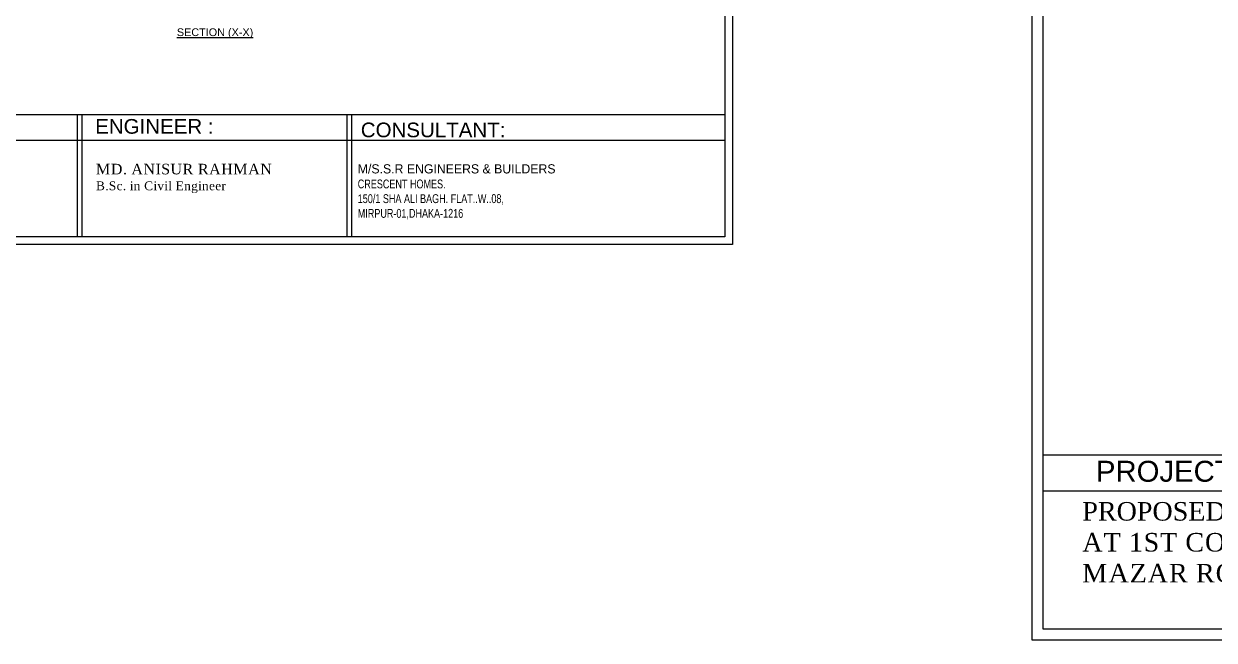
# Model space of a CAD drawing. Extents: x 52891 to 66536, y -48165 to -44533.
# Drawn here: x 62930 to 63544, y -45891 to -45573 of the extents above; entities that cross this region are included whole.
import ezdxf

# ---------------------------------------------------------------- set-up
doc = ezdxf.new("R2010")
doc.units = 0
doc.header["$MEASUREMENT"] = 0
for name, color, linetype, lineweight in [('DIM', 8, 'Continuous', 13), ('TEXT', 7, 'Continuous', 13), ('WALL', 7, 'Continuous', 30)]:
    doc.layers.add(name, color=color, linetype=linetype, lineweight=lineweight)
doc.layers.add('Layer1', color=174, linetype='Continuous')
doc.styles.add('1-10', font='arial.ttf')
doc.styles.add('Arial', font='arial.ttf')
doc.styles.get("Standard").update_dxf_attribs({"font": 'arial.ttf', "width": 0.6, "height": 6})

# ---------------------------------------------------------------- blocks, each defined once
blk = doc.blocks.new('L')
at = {"layer": 'Layer1', "color": 0}
blk.add_line((0, 65.62), (-777.86, 65.62), dxfattribs=at)
at = {"layer": 'Layer1', "color": 4}
blk.add_lwpolyline([(-781.98, 548.61), (4.12, 548.61), (4.12, -4.12), (-781.98, -4.12)], close=True, dxfattribs=at)
at = {"layer": 'Layer1', "color": 1}
blk.add_lwpolyline([(-777.86, 544.49), (0, 544.49), (0, 0), (-777.86, 0)], close=True, dxfattribs=at)
at = {"layer": 'TEXT', "color": 0}
for p, q in [((0, 65.62), (-777.86, 65.62)), ((-348.23, 0.31), (-348.23, 65.62)), ((-345.86, 0.31), (-345.86, 65.62)), ((-203.16, 0.31), (-203.16, 65.62)), ((-200.79, 0.31), (-200.79, 65.62)), ((-777.86, 52.07), (0, 52.07))]:
    blk.add_line(p, q, dxfattribs=at)
at = {"layer": 'TEXT', "color": 4, "lineweight": 13, "char_height": 7.894, "attachment_point": 1, "style": 'Arial'}
for s, insert in [('PROJECT :', (-757.98, 63.44)), ('ENGINEER :', (-338.79, 63.44))]:
    blk.add_mtext(s, dxfattribs=dict(at, insert=insert))
at = {"layer": 'TEXT', "color": 4, "lineweight": 13, "insert": (-195.89, 61.54), "char_height": 7.8937, "attachment_point": 1, "line_spacing_factor": 1.5, "style": 'Arial'}
blk.add_mtext('CONSULTANT:', dxfattribs=at)
at = {"layer": 'TEXT', "color": 3, "lineweight": 13, "insert": (-338.33, 39.36), "char_height": 5.6834, "width": 108.3857, "attachment_point": 1, "style": 'Arial'}
blk.add_mtext('{\\fTimes New Roman|b0|i0|c0|p18;\\T1.05;MD. ANISUR RAHMAN\\P\\H0.8344x;B.Sc. in Civil Engineer}', dxfattribs=at)
at = {"layer": 'TEXT', "color": 4, "insert": (-197.52, 39.11), "char_height": 4.89284, "attachment_point": 1, "style": 'Arial'}
blk.add_mtext('\\pt1.131;{\\fBankGothic Lt BT|b0|i0|c0|p34;\\H1.009x;\\C96;M/S.S.R ENGINEERS & BUILDERS\\fSwis721 LtCn BT|b0|i0|c0|p34;\\H0.6676x;\\C1;\\P\\H1.439x;\\C5;CRESCENT HOMES.\\P150/1 SHA ALI BAGH. FLAT..W..08,\\PMIRPUR-01,DHAKA-1216}', dxfattribs=at)
at = {"layer": 'WALL', "color": 4, "linetype": 'ByBlock', "lineweight": 25, "insert": (-763.12, 47.91), "char_height": 6.9904, "width": 217.6986, "attachment_point": 1}
blk.add_mtext('{\\fTimes New Roman|b0|i0|c0|p18;\\W1;\\C144;PROPOSED SEVEN (07) STORIED BUILDING\\P\\T1.05;AT 1ST COLONY, JABBAR HOUSING, MAZAR ROAD, MIRPUR, DHAKA.}', dxfattribs=at)

msp = doc.modelspace()

# ---------------------------------------------------------------- block references
at = {"layer": 'WALL'}
for p, xscale, yscale, zscale in [((64522.11, -45885.78), 1.370411425996281, 1.370411425996281, 1.370411425990245), ((63291.88, -45683.31), 0.9592879981973965, 0.9592879981973965, 0.9592879981931712)]:
    msp.add_blockref('L', p, dxfattribs=dict(at, xscale=xscale, yscale=yscale, zscale=zscale))

# ---------------------------------------------------------------- texts
at = {"layer": 'DIM', "color": 7, "style": '1-10'}
msp.add_text('%%USECTION (X-X)', height=4, dxfattribs=at).set_placement((63009.05, -45579.64, -7.27))

doc.saveas('drawing.dxf')
